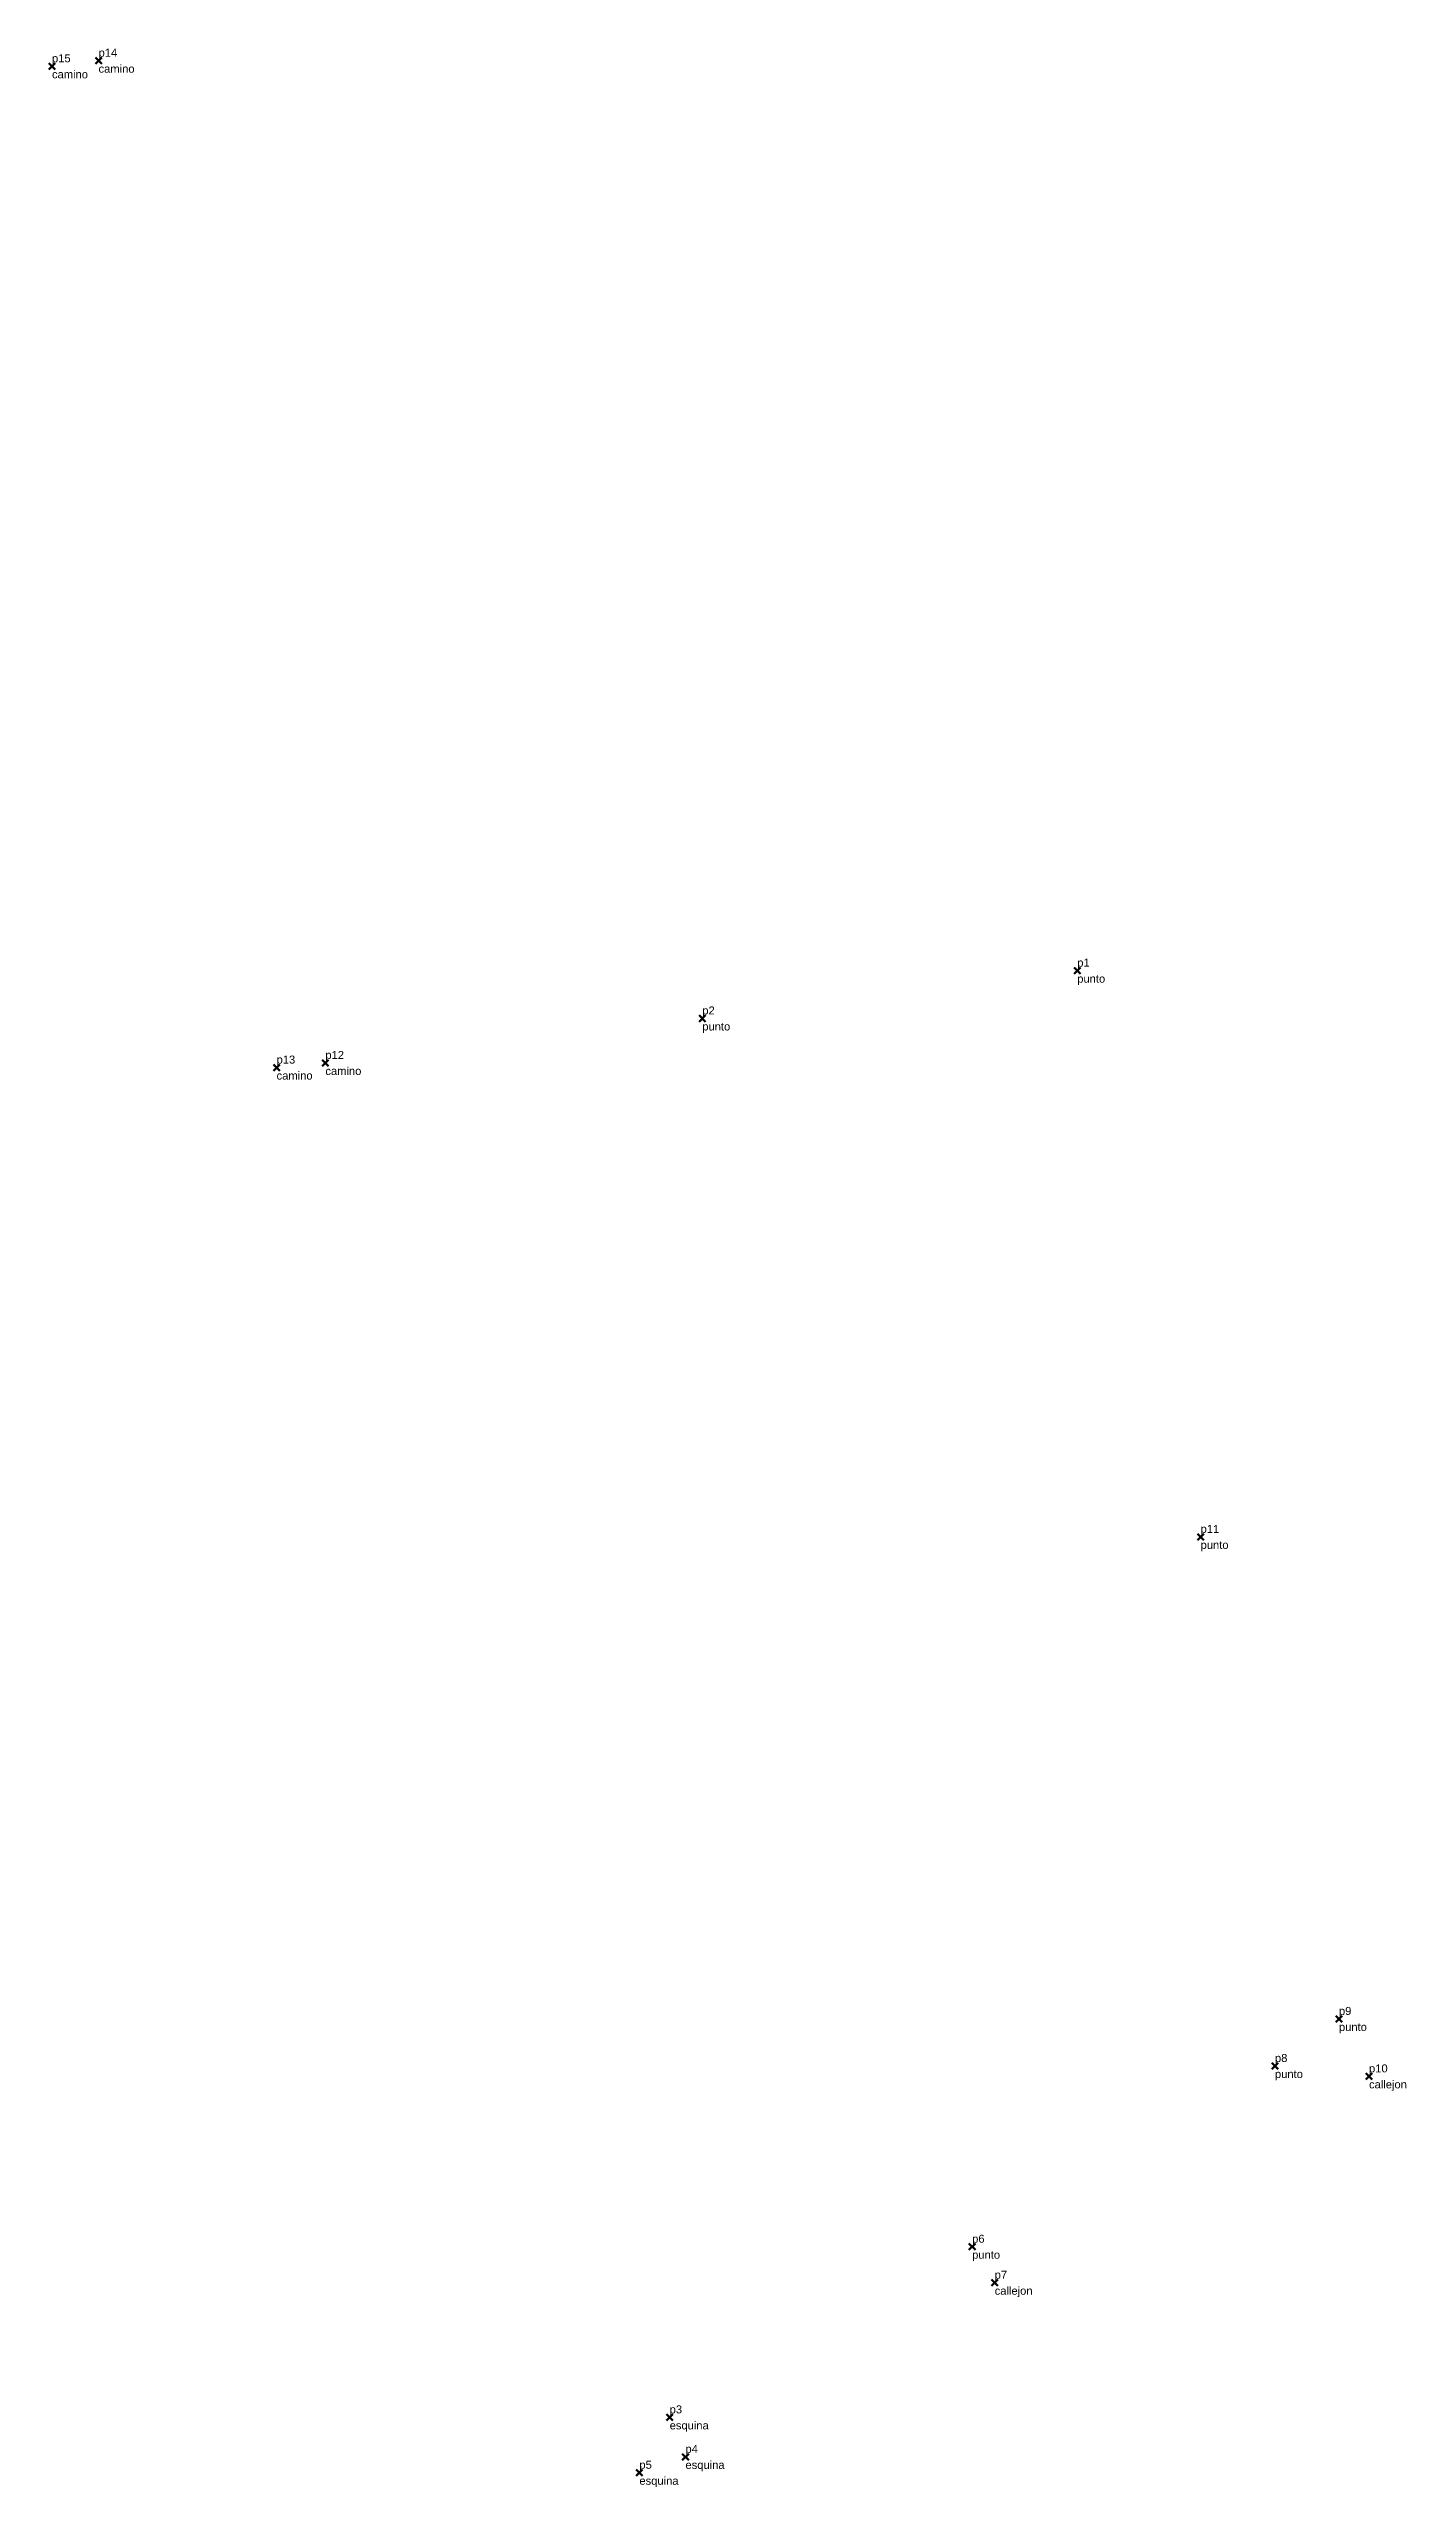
# Model space of a CAD drawing. Header units: millimetres. Extents: x 606111 to 606196, y 1312737 to 1312890.
import ezdxf

# ---------------------------------------------------------------- set-up
doc = ezdxf.new("R2010")
doc.units = ezdxf.units.MM
doc.header["$PDMODE"] = 3
doc.header["$PDSIZE"] = 0.2
for name, color, linetype, lineweight in [('callejon', 174, 'CONTINUOUS', 100), ('camino', 174, 'CONTINUOUS', 100), ('esquina', 174, 'CONTINUOUS', 100), ('punto', 174, 'CONTINUOUS', 100)]:
    doc.layers.add(name, color=color, linetype=linetype, lineweight=lineweight)
doc.styles.get("Standard").update_dxf_attribs({"font": 'arial.ttf', "width": 0.65})

msp = doc.modelspace()

# ---------------------------------------------------------------- linework, layer by layer
at = {"layer": 'callejon'}
for p in [(606193.79, 1312762.99, 306.22), (606170.39, 1312750.09, 306.2)]:
    msp.add_point(p, dxfattribs=at)
at = {"layer": 'camino'}
for p in [(606111.46, 1312888.66, 308.07), (606114.37, 1312889.01, 307.72), (606125.5, 1312826.06, 307.54), (606128.55, 1312826.35, 307.35)]:
    msp.add_point(p, dxfattribs=at)
at = {"layer": 'esquina'}
for p in [(606150.07, 1312741.67, 305.95), (606151.06, 1312739.2, 305.87), (606148.18, 1312738.21, 305.9)]:
    msp.add_point(p, dxfattribs=at)
at = {"layer": 'punto'}
for p in [(606175.55, 1312832.12, 308.76), (606152.11, 1312829.13, 308.35), (606183.26, 1312796.72, 307.21), (606191.91, 1312766.58, 306.4), (606187.91, 1312763.64, 306.34), (606168.98, 1312752.34, 306.19)]:
    msp.add_point(p, dxfattribs=at)

# ---------------------------------------------------------------- texts
at = {"layer": 'callejon'}
for s, p in [('p10', (606193.79, 1312763.24)), ('callejon', (606193.79, 1312762.24)), ('callejon', (606170.39, 1312749.34)), ('p7', (606170.39, 1312750.34))]:
    msp.add_text(s, height=0.5, dxfattribs=at).set_placement(p)
at = {"layer": 'camino'}
for s, p in [('p15', (606111.46, 1312888.91)), ('camino', (606114.37, 1312888.26)), ('p14', (606114.37, 1312889.26)), ('camino', (606111.46, 1312887.91)), ('p13', (606125.5, 1312826.31)), ('camino', (606128.55, 1312825.6)), ('p12', (606128.55, 1312826.6)), ('camino', (606125.5, 1312825.31))]:
    msp.add_text(s, height=0.5, dxfattribs=at).set_placement(p)
at = {"layer": 'esquina'}
for s, p in [('p3', (606150.07, 1312741.92)), ('esquina', (606150.07, 1312740.92)), ('p4', (606151.06, 1312739.45)), ('esquina', (606148.18, 1312737.46)), ('p5', (606148.18, 1312738.46)), ('esquina', (606151.06, 1312738.45))]:
    msp.add_text(s, height=0.5, dxfattribs=at).set_placement(p)
at = {"layer": 'punto'}
for s, p in [('p1', (606175.55, 1312832.37)), ('punto', (606175.55, 1312831.37)), ('p2', (606152.11, 1312829.38)), ('punto', (606152.11, 1312828.38)), ('p11', (606183.26, 1312796.97)), ('punto', (606183.26, 1312795.97)), ('p9', (606191.91, 1312766.83)), ('punto', (606191.91, 1312765.83)), ('p8', (606187.91, 1312763.89)), ('punto', (606187.91, 1312762.89)), ('p6', (606168.98, 1312752.59)), ('punto', (606168.98, 1312751.59))]:
    msp.add_text(s, height=0.5, dxfattribs=at).set_placement(p)

doc.saveas('drawing.dxf')
